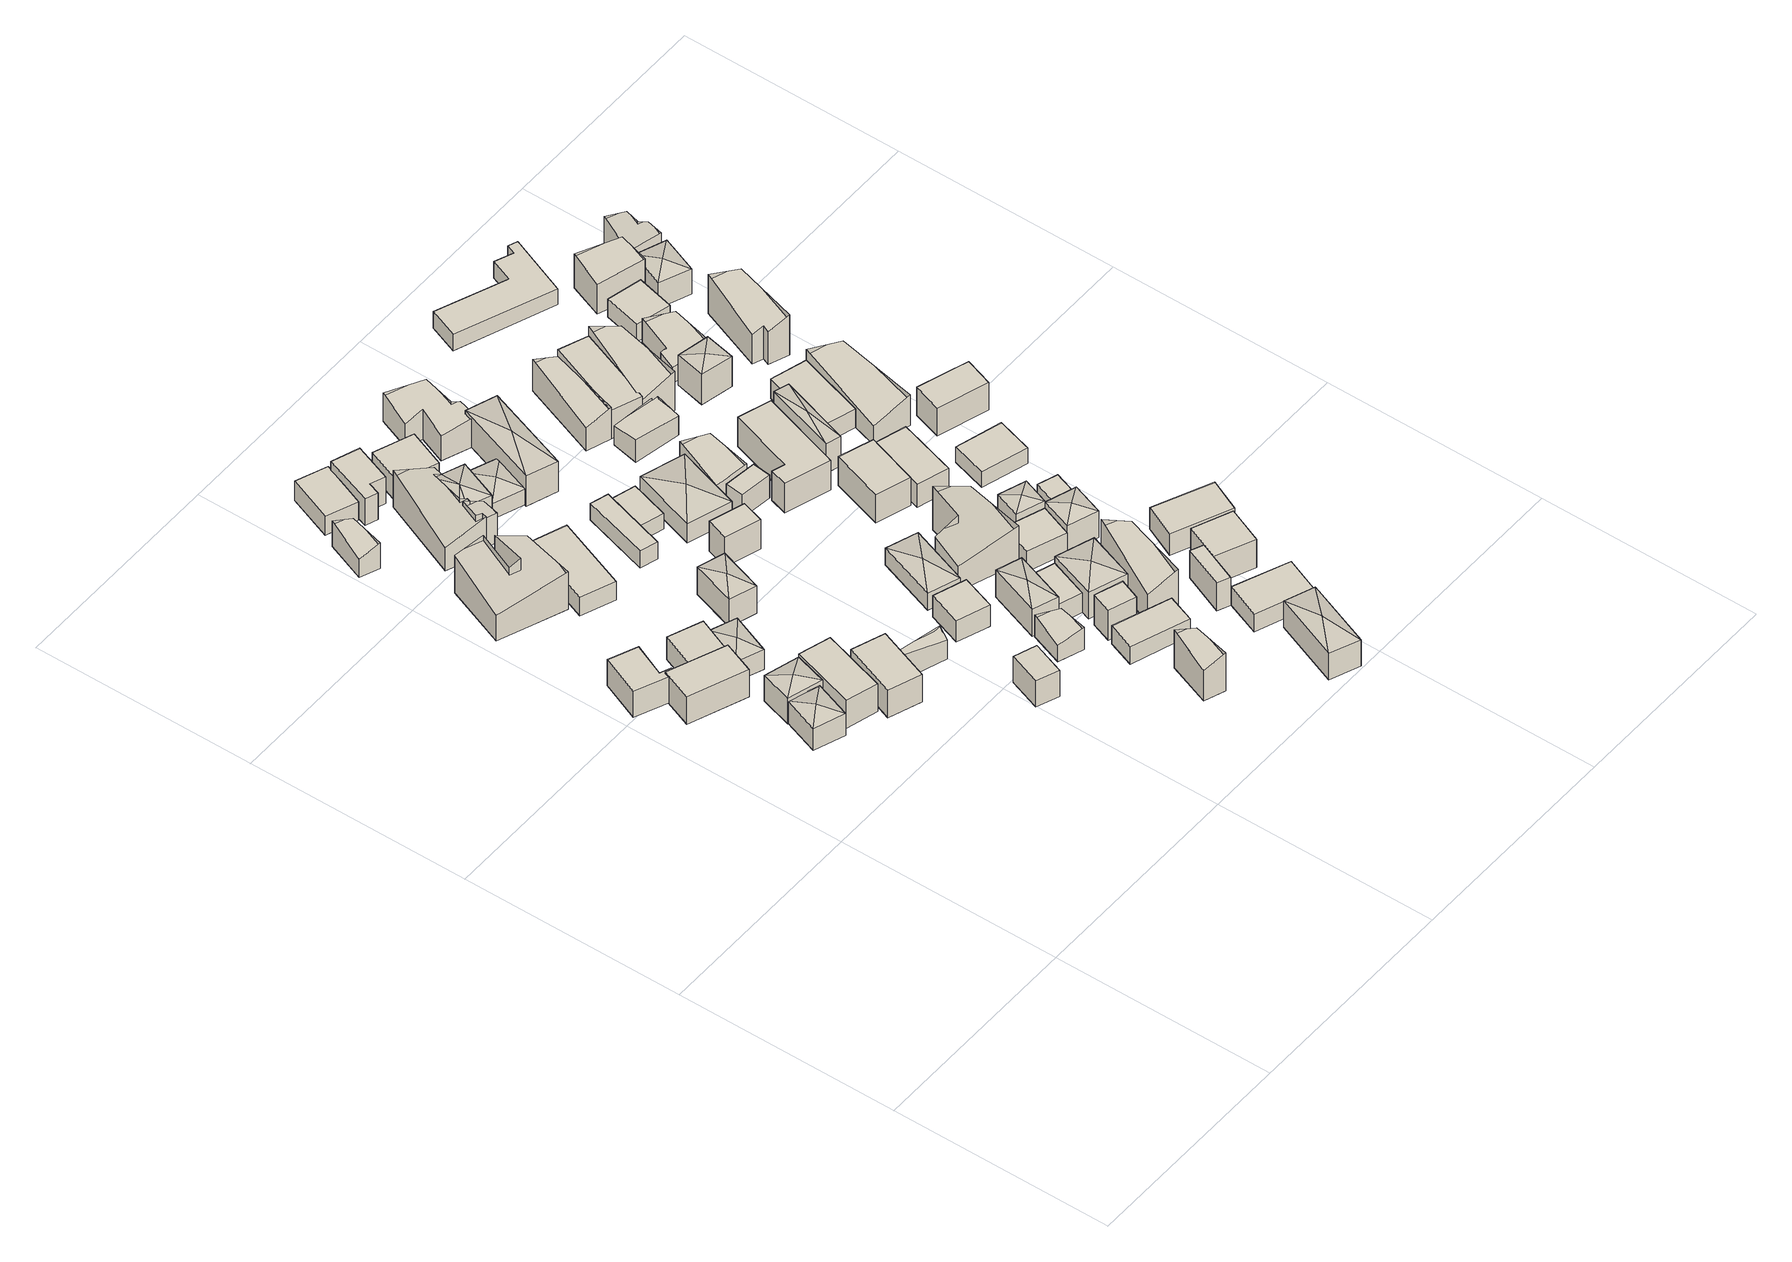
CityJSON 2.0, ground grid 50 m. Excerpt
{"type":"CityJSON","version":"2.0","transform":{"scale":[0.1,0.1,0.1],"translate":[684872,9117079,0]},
"CityObjects":{
"building1":{"type":"Building","attributes":{"Building Type":"Residential","Roof Shape":"flat","Roof Material":"Concrete Glazed Tile","Roof Material Code":"1","Roof Direction":"northwest","Building Height":6.88,"Roof Slope":6.2,"Footprint Area":69.35,"Solar PV Capacity Low":8.68,"Solar PV Capacity High":11.4,"Solar Annual Energy Low":12521,"Solar Annual Energy High":16501,"Suitable PV Area":51.84},"geometry":[{"type":"MultiSurface","lod":"2.2","boundaries":[[[0,1,2,3,4,5]],[[5,4,6,7]],[[4,3,8,6]],[[3,2,9,8]],[[2,1,10,9]],[[1,0,11,10]],[[0,5,7,11]],[[7,6,8,9,10,11]]]}]},
"building2":{"type":"Building","attributes":{"Building Type":"Residential","Roof Shape":"hip","Roof Material":"Concrete Glazed Tile","Roof Material Code":"1","Roof Direction":"northwest","Building Height":5.79,"Roof Slope":26.9,"Footprint Area":62.21,"Solar PV Capacity Low":7.79,"Solar PV Capacity High":10.23,"Solar Annual Energy Low":11231,"Solar Annual Energy High":14802,"Suitable PV Area":46.5},"geometry":[{"type":"MultiSurface","lod":"2.2","boundaries":[[[12,13,14,15]],[[15,14,16,17]],[[14,13,18,16]],[[13,12,19,18]],[[12,15,17,19]],[[17,16,20]],[[16,18,20]],[[18,19,20]],[[19,17,20]]]}]},
"building3":{"type":"Building","attributes":{"Building Type":"Residential","Roof Shape":"shed","Roof Material":"Concrete Glazed Tile","Roof Material Code":"1","Roof Direction":"northwest","Building Height":7.16,"Roof Slope":12,"Footprint Area":103.11,"Solar PV Capacity Low":12.91,"Solar PV Capacity High":16.96,"Solar Annual Energy Low":18616,"Solar Annual Energy High":24534,"Suitable PV Area":77.08},"geometry":[{"type":"MultiSurface","lod":"2.2","boundaries":[[[21,22,23,24]],[[24,23,25,26]],[[23,22,27,25]],[[22,21,28,27]],[[21,24,26,28]],[[26,25,27,28]]]}]},
"building4":{"type":"Building","attributes":{"Building Type":"Residential","Roof Shape":"hip","Roof Material":"Concrete Glazed Tile","Roof Material Code":"1","Roof Direction":"northwest","Building Height":6.84,"Roof Slope":27.3,"Footprint Area":60.29,"Solar PV Capacity Low":7.55,"Solar PV Capacity High":9.92,"Solar Annual Energy Low":10886,"Solar Annual Energy High":14346,"Suitable PV Area":45.07},"geometry":[{"type":"MultiSurface","lod":"2.2","boundaries":[[[29,30,31,32]],[[32,31,33,34]],[[31,30,35,33]],[[30,29,36,35]],[[29,32,34,36]],[[34,33,37]],[[33,35,37]],[[35,36,37]],[[36,34,37]]]}]},
"building5":{"type":"Building","attributes":{"Building Type":"Residential","Roof Shape":"shed","Roof Material":"Concrete Glazed Tile","Roof Material Code":"1","Roof Direction":"northwest","Building Height":5.7,"Roof Slope":13.5,"Footprint Area":70.37,"Solar PV Capacity Low":8.81,"Solar PV Capacity High":11.57,"Solar Annual Energy Low":12706,"Solar Annual Energy High":16745,"Suitable PV Area":52.61},"geometry":[{"type":"MultiSurface","lod":"2.2","boundaries":[[[38,39,24,40]],[[40,24,41,42]],[[24,39,43,41]],[[39,38,44,43]],[[38,40,42,44]],[[42,41,43,44]]]}]},
"building6":{"type":"Building","attributes":{"Building Type":"Residential","Roof Shape":"shed","Roof Material":"Concrete Glazed Tile","Roof Material Code":"1","Roof Direction":"northwest","Building Height":7.42,"Roof Slope":10.4,"Footprint Area":108.16,"Solar PV Capacity Low":13.54,"Solar PV Capacity High":17.79,"Solar Annual Energy Low":19527,"Solar Annual Energy High":25735,"Suitable PV Area":80.85},"geometry":[{"type":"MultiSurface","lod":"2.2","boundaries":[[[45,32,46,47]],[[47,46,48,49]],[[46,32,50,48]],[[32,45,51,50]],[[45,47,49,51]],[[49,48,50,51]]]}]},
"building7":{"type":"Building","attributes":{"Building Type":"Residential","Roof Shape":"gable","Roof Material":"Concrete Aluminum Tile","Roof Material Code":"2","Roof Direction":"northwest","Building Height":6.77,"Roof Slope":34,"Footprint Area":207.58,"Solar PV Capacity Low":25.99,"Solar PV Capacity High":34.14,"Solar Annual Energy Low":37477,"Solar Annual Energy High":49391,"Suitable PV Area":155.16},"geometry":[{"type":"MultiSurface","lod":"2.2","boundaries":[[[52,53,54,55,56,57,58,59]],[[59,58,60,61]],[[58,57,62,60]],[[57,56,63,62]],[[56,55,64,63]],[[55,54,65,64]],[[54,53,66,65]],[[53,52,67,66]],[[52,59,61,67]],[[61,60,62,63,64,65,66,67]]]}]},
"building8":{"type":"Building","attributes":{"Building Type":"Residential","Roof Shape":"hip","Roof Material":"Concrete Glazed Tile","Roof Material Code":"1","Roof Direction":"northwest","Building Height":5.15,"Roof Slope":22.6,"Footprint Area":59.59,"Solar PV Capacity Low":7.46,"Solar PV Capacity High":9.8,"Solar Annual Energy Low":10758,"Solar Annual Energy High":14178,"Suitable PV Area":44.54},"geometry":[{"type":"MultiSurface","lod":"2.2","boundaries":[[[68,69,70,71]],[[71,70,72,73]],[[70,69,74,72]],[[69,68,75,74]],[[68,71,73,75]],[[73,72,76]],[[72,74,76]],[[74,75,76]],[[75,73,76]]]}]},
"building9":{"type":"Building","attributes":{"Building Type":"Residential","Roof Shape":"gable","Roof Material":"Concrete Glazed Tile","Roof Material Code":"1","Roof Direction":"northwest","Building Height":4.88,"Roof Slope":32.1,"Footprint Area":45.05,"Solar PV Capacity Low":5.64,"Solar PV Capacity High":7.41,"Solar Annual Energy Low":8134,"Solar Annual Energy High":10719,"Suitable PV Area":33.68},"geometry":[{"type":"MultiSurface","lod":"2.2","boundaries":[[[77,78,79,80]],[[80,79,81,82]],[[79,78,83,81]],[[78,77,84,83]],[[77,80,82,84]],[[82,81,83,84]]]}]},
"building10":{"type":"Building","attributes":{"Building Type":"Residential","Roof Shape":"flat","Roof Material":"Clay Tile Shingle","Roof Material Code":"3","Roof Direction":"northwest","Building Height":7.17,"Roof Slope":9,"Footprint Area":98.55,"Solar PV Capacity Low":12.34,"Solar PV Capacity High":16.21,"Solar Annual Energy Low":17792,"Solar Annual Energy High":23448,"Suitable PV Area":73.66},"geometry":[{"type":"MultiSurface","lod":"2.2","boundaries":[[[85,86,87,88]],[[88,87,89,90]],[[87,86,91,89]],[[86,85,92,91]],[[85,88,90,92]],[[90,89,91,92]]]}]},
"building11":{"type":"Building","attributes":{"Building Type":"Residential","Roof Shape":"flat","Roof Material":"Clay Tile Shingle","Roof Material Code":"3","Roof Direction":"northwest","Building Height":4.9,"Roof Slope":13.6,"Footprint Area":138.16,"Solar PV Capacity Low":17.3,"Solar PV Capacity High":22.72,"Solar Annual Energy Low":24944,"Solar Annual Energy High":32874,"Suitable PV Area":103.28},"geometry":[{"type":"MultiSurface","lod":"2.2","boundaries":[[[93,94,95,96]],[[96,95,97,98]],[[95,94,99,97]],[[94,93,100,99]],[[93,96,98,100]],[[98,97,99,100]]]}]},
"building12":{"type":"Building","attributes":{"Building Type":"Residential","Roof Shape":"shed","Roof Material":"Concrete Glazed Tile","Roof Material Code":"1","Roof Direction":"northwest","Building Height":4.89,"Roof Slope":16.1,"Footprint Area":78.83,"Solar PV Capacity Low":9.87,"Solar PV Capacity High":12.96,"Solar Annual Energy Low":14233,"Solar Annual Energy High":18758,"Suitable PV Area":58.93},"geometry":[{"type":"MultiSurface","lod":"2.2","boundaries":[[[101,102,103,104]],[[104,103,105,106]],[[103,102,107,105]],[[102,101,108,107]],[[101,104,106,108]],[[106,105,107,108]]]}]},
"building13":{"type":"Building","attributes":{"Building Type":"Residential","Roof Shape":"gable","Roof Material":"Concrete Glazed Tile","Roof Material Code":"1","Roof Direction":"northwest","Building Height":5.11,"Roof Slope":31,"Footprint Area":25.38,"Solar PV Capacity Low":3.18,"Solar PV Capacity High":4.17,"Solar Annual Energy Low":4582,"Solar Annual Energy High":6039,"Suitable PV Area":18.97},"geometry":[{"type":"MultiSurface","lod":"2.2","boundaries":[[[109,110,111,112]],[[112,111,113,114]],[[111,110,115,113]],[[110,109,116,115]],[[109,112,114,116]],[[114,113,115,116]]]}]},
"building14":{"type":"Building","attributes":{"Building Type":"Residential","Roof Shape":"flat","Roof Material":"Concrete Glazed Tile","Roof Material Code":"1","Roof Direction":"northwest","Building Height":6.92,"Roof Slope":7.8,"Footprint Area":41.23,"Solar PV Capacity Low":5.16,"Solar PV Capacity High":6.78,"Solar Annual Energy Low":7443,"Solar Annual Energy High":9810,"Suitable PV Area":30.82},"geometry":[{"type":"MultiSurface","lod":"2.2","boundaries":[[[117,118,119,120]],[[120,119,121,122]],[[119,118,123,121]],[[118,117,124,123]],[[117,120,122,124]],[[122,121,123,124]]]}]},
"building15":{"type":"Building","attributes":{"Building Type":"Residential","Roof Shape":"gable","Roof Material":"Asbestos Sheet","Roof Material Code":"4","Roof Direction":"northwest","Building Height":6.02,"Roof Slope":29.3,"Footprint Area":145.24,"Solar PV Capacity Low":18.19,"Solar PV Capacity High":23.89,"Solar Annual Energy Low":26223,"Solar Annual Energy High":34559,"Suitable PV Area":108.57},"geometry":[{"type":"MultiSurface","lod":"2.2","boundaries":[[[125,126,127,128,129,130,131,132,133,134,135,136]],[[136,135,137,138]],[[135,134,139,137]],[[134,133,140,139]],[[133,132,141,140]],[[132,131,142,141]],[[131,130,143,142]],[[130,129,144,143]],[[129,128,145,144]],[[128,127,146,145]],[[127,126,147,146]],[[126,125,148,147]],[[125,136,138,148]],[[138,137,139,140,141,142,143,144,145,146,147,148]]]}]},
"building16":{"type":"Building","attributes":{"Building Type":"Residential","Roof Shape":"gable","Roof Material":"Concrete Glazed Tile","Roof Material Code":"1","Roof Direction":"northwest","Building Height":6.86,"Roof Slope":34.9,"Footprint Area":22.13,"Solar PV Capacity Low":2.77,"Solar PV Capacity High":3.64,"Solar Annual Energy Low":3996,"Solar Annual Energy High":5266,"Suitable PV Area":16.54},"geometry":[{"type":"MultiSurface","lod":"2.2","boundaries":[[[128,127,126,125,149,150]],[[150,149,151,152]],[[149,125,153,151]],[[125,126,154,153]],[[126,127,155,154]],[[127,128,156,155]],[[128,150,152,156]],[[152,151,153,154,155,156]]]}]},
"building17":{"type":"Building","attributes":{"Building Type":"Residential","Roof Shape":"hip","Roof Material":"Concrete Glazed Tile","Roof Material Code":"1","Roof Direction":"northwest","Building Height":7.25,"Roof Slope":26.4,"Footprint Area":64.17,"Solar PV Capacity Low":8.03,"Solar PV Capacity High":10.55,"Solar Annual Energy Low":11585,"Solar Annual Energy High":15268,"Suitable PV Area":47.96},"geometry":[{"type":"MultiSurface","lod":"2.2","boundaries":[[[157,158,159,160]],[[160,159,161,162]],[[159,158,163,161]],[[158,157,164,163]],[[157,160,162,164]],[[162,161,165]],[[161,163,165]],[[163,164,165]],[[164,162,165]]]}]},
"building18":{"type":"Building","attributes":{"Building Type":"Residential","Roof Shape":"shed","Roof Material":"Concrete Glazed Tile","Roof Material Code":"1","Roof Direction":"northwest","Building Height":7.06,"Roof Slope":19.7,"Footprint Area":63.31,"Solar PV Capacity Low":7.93,"Solar PV Capacity High":10.41,"Solar Annual Energy Low":11429,"Solar Annual Energy High":15063,"Suitable PV Area":47.32},"geometry":[{"type":"MultiSurface","lod":"2.2","boundaries":[[[166,167,168,169,170,171]],[[171,170,172,173]],[[170,169,174,172]],[[169,168,175,174]],[[168,167,176,175]],[[167,166,177,176]],[[166,171,173,177]],[[173,172,174,175,176,177]]]}]},
"building19":{"type":"Building","attributes":{"Building Type":"Residential","Roof Shape":"hip","Roof Material":"Concrete Glazed Tile","Roof Material Code":"1","Roof Direction":"northwest","Building Height":6.39,"Roof Slope":27.1,"Footprint Area":67.57,"Solar PV Capacity Low":8.46,"Solar PV Capacity High":11.11,"Solar Annual Energy Low":12199,"Solar Annual Energy High":16077,"Suitable PV Area":50.51},"geometry":[{"type":"MultiSurface","lod":"2.2","boundaries":[[[132,131,130,129,178,179]],[[179,178,180,181]],[[178,129,182,180]],[[129,130,183,182]],[[130,131,184,183]],[[131,132,185,184]],[[132,179,181,185]],[[181,180,186]],[[180,182,186]],[[182,183,186]],[[183,184,186]],[[184,185,186]],[[185,181,186]]]}]},
"building20":{"type":"Building","attributes":{"Building Type":"Residential","Roof Shape":"flat","Roof Material":"Concrete Glazed Tile","Roof Material Code":"1","Roof Direction":"northwest","Building Height":4.45,"Roof Slope":7.8,"Footprint Area":64.46,"Solar PV Capacity Low":8.07,"Solar PV Capacity High":10.6,"Solar Annual Energy Low":11638,"Solar Annual Energy High":15337,"Suitable PV Area":48.18},"geometry":[{"type":"MultiSurface","lod":"2.2","boundaries":[[[187,188,189,190]],[[190,189,191,192]],[[189,188,193,191]],[[188,187,194,193]],[[187,190,192,194]],[[192,191,193,194]]]}]},
"building21":{"type":"Building","attributes":{"Building Type":"Residential","Roof Shape":"shed","Roof Material":"Concrete Glazed Tile","Roof Material Code":"1","Roof Direction":"northwest","Building Height":5.66,"Roof Slope":19.5,"Footprint Area":79.7,"Solar PV Capacity Low":9.98,"Solar PV Capacity High":13.11,"Solar Annual Energy Low":14389,"Solar Annual Energy High":18963,"Suitable PV Area":59.57},"geometry":[{"type":"MultiSurface","lod":"2.2","boundaries":[[[195,196,197,198]],[[198,197,199,200]],[[197,196,201,199]],[[196,195,202,201]],[[195,198,200,202]],[[200,199,201,202]]]}]},
"building22":{"type":"Building","attributes":{"Building Type":"Residential","Roof Shape":"flat","Roof Material":"Concrete Glazed Tile","Roof Material Code":"1","Roof Direction":"northwest","Building Height":5.69,"Roof Slope":10.4,"Footprint Area":60.18,"Solar PV Capacity Low":7.53,"Solar PV Capacity High":9.9,"Solar Annual Energy Low":10864,"Solar Annual Energy High":14318,"Suitable PV Area":44.98},"geometry":[{"type":"MultiSurface","lod":"2.2","boundaries":[[[203,204,205,206]],[[206,205,207,208]],[[205,204,209,207]],[[204,203,210,209]],[[203,206,208,210]],[[208,207,209,210]]]}]},
"building23":{"type":"Building","attributes":{"Building Type":"Residential","Roof Shape":"hip","Roof Material":"Concrete Glazed Tile","Roof Material Code":"1","Roof Direction":"northwest","Building Height":4.15,"Roof Slope":22.3,"Footprint Area":74.01,"Solar PV Capacity Low":9.27,"Solar PV Capacity High":12.17,"Solar Annual Energy Low":13361,"Solar Annual Energy High":17609,"Suitable PV Area":55.32},"geometry":[{"type":"MultiSurface","lod":"2.2","boundaries":[[[179,178,211,212]],[[212,211,213,214]],[[211,178,215,213]],[[178,179,216,215]],[[179,212,214,216]],[[214,213,217]],[[213,215,217]],[[215,216,217]],[[216,214,217]]]}]},
"building24":{"type":"Building","attributes":{"Building Type":"Residential","Roof Shape":"gable","Roof Material":"Concrete Glazed Tile","Roof Material Code":"1","Roof Direction":"northwest","Building Height":4.31,"Roof Slope":32.5,"Footprint Area":44.9,"Solar PV Capacity Low":5.62,"Solar PV Capacity High":7.38,"Solar Annual Energy Low":8106,"Solar Annual Energy High":10683,"Suitable PV Area":33.56},"geometry":[{"type":"MultiSurface","lod":"2.2","boundaries":[[[218,219,220,221]],[[221,220,222,223]],[[220,219,224,222]],[[219,218,225,224]],[[218,221,223,225]],[[223,222,224,225]]]}]},
"building25":{"type":"Building","attributes":{"Building Type":"Residential","Roof Shape":"gable","Roof Material":"Concrete Aluminum Tile","Roof Material Code":"2","Roof Direction":"northwest","Building Height":7.88,"Roof Slope":34.6,"Footprint Area":50.18,"Solar PV Capacity Low":6.28,"Solar PV Capacity High":8.25,"Solar Annual Energy Low":9059,"Solar Annual Energy High":11939,"Suitable PV Area":37.51},"geometry":[{"type":"MultiSurface","lod":"2.2","boundaries":[[[226,227,228,229]],[[229,228,230,231]],[[228,227,232,230]],[[227,226,233,232]],[[226,229,231,233]],[[231,230,232,233]]]}]},
"building26":{"type":"Building","attributes":{"Building Type":"Residential","Roof Shape":"shed","Roof Material":"Concrete Glazed Tile","Roof Material Code":"1","Roof Direction":"northwest","Building Height":7.79,"Roof Slope":14.7,"Footprint Area":41.45,"Solar PV Capacity Low":5.19,"Solar PV Capacity High":6.82,"Solar Annual Energy Low":7484,"Solar Annual Energy High":9863,"Suitable PV Area":30.99},"geometry":[{"type":"MultiSurface","lod":"2.2","boundaries":[[[234,235,236,237]],[[237,236,238,239]],[[236,235,240,238]],[[235,234,241,240]],[[234,237,239,241]],[[239,238,240,241]]]}]},
"building27":{"type":"Building","attributes":{"Building Type":"Residential","Roof Shape":"shed","Roof Material":"Concrete Glazed Tile","Roof Material Code":"1","Roof Direction":"northwest","Building Height":4.13,"Roof Slope":16.8,"Footprint Area":53.65,"Solar PV Capacity Low":6.72,"Solar PV Capacity High":8.82,"Solar Annual Energy Low":9686,"Solar Annual Energy High":12765,"Suitable PV Area":40.1},"geometry":[{"type":"MultiSurface","lod":"2.2","boundaries":[[[242,243,244,245]],[[245,244,246,247]],[[244,243,248,246]],[[243,242,249,248]],[[242,245,247,249]],[[247,246,248,249]]]}]},
"building28":{"type":"Building","attributes":{"Building Type":"Residential","Roof Shape":"hip","Roof Material":"Concrete Glazed Tile","Roof Material Code":"1","Roof Direction":"northwest","Building Height":7.08,"Roof Slope":27.8,"Footprint Area":72.85,"Solar PV Capacity Low":9.12,"Solar PV Capacity High":11.98,"Solar Annual Energy Low":13152,"Solar Annual Energy High":17333,"Suitable PV Area":54.45},"geometry":[{"type":"MultiSurface","lod":"2.2","boundaries":[[[250,251,252,253]],[[253,252,254,255]],[[252,251,256,254]],[[251,250,257,256]],[[250,253,255,257]],[[255,254,258]],[[254,256,258]],[[256,257,258]],[[257,255,258]]]}]},
"building29":{"type":"Building","attributes":{"Building Type":"Residential","Roof Shape":"hip","Roof Material":"Clay Tile Shingle","Roof Material Code":"3","Roof Direction":"northwest","Building Height":4.49,"Roof Slope":29.4,"Footprint Area":104.59,"Solar PV Capacity Low":13.1,"Solar PV Capacity High":17.2,"Solar Annual Energy Low":18883,"Solar Annual Energy High":24886,"Suitable PV Area":78.18},"geometry":[{"type":"MultiSurface","lod":"2.2","boundaries":[[[259,260,261,262]],[[262,261,263,264]],[[261,260,265,263]],[[260,259,266,265]],[[259,262,264,266]],[[264,263,267]],[[263,265,267]],[[265,266,267]],[[266,264,267]]]}]},
"building30":{"type":"Building","attributes":{"Building Type":"Residential","Roof Shape":"shed","Roof Material":"Concrete Aluminum Tile","Roof Material Code":"2","Roof Direction":"northwest","Building Height":4.46,"Roof Slope":17.4,"Footprint Area":85.46,"Solar PV Capacity Low":10.7,"Solar PV Capacity High":14.05,"Solar Annual Energy Low":15429,"Solar Annual Energy High":20334,"Suitable PV Area":63.88},"geometry":[{"type":"MultiSurface","lod":"2.2","boundaries":[[[268,269,270,271]],[[271,270,272,273]],[[270,269,274,272]],[[269,268,275,274]],[[268,271,273,275]],[[273,272,274,275]]]}]},
"building31":{"type":"Building","attributes":{"Building Type":"Residential","Roof Shape":"hip","Roof Material":"Concrete Glazed Tile","Roof Material Code":"1","Roof Direction":"northwest","Building Height":7.96,"Roof Slope":29.1,"Footprint Area":146.2,"Solar PV Capacity Low":18.3,"Solar PV Capacity High":24.04,"Solar Annual Energy Low":26395,"Solar Annual Energy High":34786,"Suitable PV Area":109.28},"geometry":[{"type":"MultiSurface","lod":"2.2","boundaries":[[[276,277,278,279]],[[279,278,280,281]],[[278,277,282,280]],[[277,276,283,282]],[[276,279,281,283]],[[281,280,284]],[[280,282,284]],[[282,283,284]],[[283,281,284]]]}]},
"building32":{"type":"Building","attributes":{"Building Type":"Residential","Roof Shape":"shed","Roof Material":"Concrete Glazed Tile","Roof Material Code":"1","Roof Direction":"northwest","Building Height":7.91,"Roof Slope":18.7,"Footprint Area":29.94,"Solar PV Capacity Low":3.75,"Solar PV Capacity High":4.92,"Solar Annual Energy Low":5406,"Solar Annual Energy High":7124,"Suitable PV Area":22.38},"geometry":[{"type":"MultiSurface","lod":"2.2","boundaries":[[[285,286,287,288]],[[288,287,289,290]],[[287,286,291,289]],[[286,285,292,291]],[[285,288,290,292]],[[290,289,291,292]]]}]},
"building33":{"type":"Building","attributes":{"Building Type":"Residential","Roof Shape":"hip","Roof Material":"Clay Tile Shingle","Roof Material Code":"3","Roof Direction":"northwest","Building Height":5.08,"Roof Slope":26.2,"Footprint Area":154.69,"Solar PV Capacity Low":19.37,"Solar PV Capacity High":25.44,"Solar Annual Energy Low":27928,"Solar Annual Energy High":36807,"Suitable PV Area":115.63},"geometry":[{"type":"MultiSurface","lod":"2.2","boundaries":[[[293,294,295,296]],[[296,295,297,298]],[[295,294,299,297]],[[294,293,300,299]],[[293,296,298,300]],[[298,297,301]],[[297,299,301]],[[299,300,301]],[[300,298,301]]]}]},
"building34":{"type":"Building","attributes":{"Building Type":"Residential","Roof Shape":"shed","Roof Material":"Concrete Aluminum Tile","Roof Material Code":"2","Roof Direction":"northwest","Building Height":5.15,"Roof Slope":13.2,"Footprint Area":48.23,"Solar PV Capacity Low":6.04,"Solar PV Capacity High":7.93,"Solar Annual Energy Low":8708,"Solar Annual Energy High":11476,"Suitable PV Area":36.05},"geometry":[{"type":"MultiSurface","lod":"2.2","boundaries":[[[302,252,303,304]],[[304,303,305,306]],[[303,252,307,305]],[[252,302,308,307]],[[302,304,306,308]],[[306,305,307,308]]]}]},
"building35":{"type":"Building","attributes":{"Building Type":"Residential","Roof Shape":"gable","Roof Material":"Concrete Glazed Tile","Roof Material Code":"1","Roof Direction":"northwest","Building Height":6.01,"Roof Slope":30.9,"Footprint Area":123.34,"Solar PV Capacity Low":15.44,"Solar PV Capacity High":20.28,"Solar Annual Energy Low":22268,"Solar Annual Energy High":29348,"Suitable PV Area":92.2},"geometry":[{"type":"MultiSurface","lod":"2.2","boundaries":[[[309,310,311,312,313,314,315,316]],[[316,315,317,318]],[[315,314,319,317]],[[314,313,320,319]],[[313,312,321,320]],[[312,311,322,321]],[[311,310,323,322]],[[310,309,324,323]],[[309,316,318,324]],[[318,317,319,320,321,322,323,324]]]}]},
"building36":{"type":"Building","attributes":{"Building Type":"Residential","Roof Shape":"flat","Roof Material":"Concrete Glazed Tile","Roof Material Code":"1","Roof Direction":"northwest","Building Height":6.07,"Roof Slope":10.1,"Footprint Area":29.64,"Solar PV Capacity Low":3.71,"Solar PV Capacity High":4.87,"Solar Annual Energy Low":5351,"Solar Annual Energy High":7052,"Suitable PV Area":22.15},"geometry":[{"type":"MultiSurface","lod":"2.2","boundaries":[[[325,326,327,328]],[[328,327,329,330]],[[327,326,331,329]],[[326,325,332,331]],[[325,328,330,332]],[[330,329,331,332]]]}]},
"building37":{"type":"Building","attributes":{"Building Type":"Residential","Roof Shape":"hip","Roof Material":"Concrete Aluminum Tile","Roof Material Code":"2","Roof Direction":"northwest","Building Height":7.13,"Roof Slope":24.3,"Footprint Area":99.51,"Solar PV Capacity Low":12.46,"Solar PV Capacity High":16.36,"Solar Annual Energy Low":17965,"Solar Annual Energy High":23677,"Suitable PV Area":74.38},"geometry":[{"type":"MultiSurface","lod":"2.2","boundaries":[[[304,333,334,335]],[[335,334,336,337]],[[334,333,338,336]],[[333,304,339,338]],[[304,335,337,339]],[[337,336,340]],[[336,338,340]],[[338,339,340]],[[339,337,340]]]}]},
"building38":{"type":"Building","attributes":{"Building Type":"Residential","Roof Shape":"gable","Roof Material":"Clay Tile Shingle","Roof Material Code":"3","Roof Direction":"northwest","Building Height":6.71,"Roof Slope":33.5,"Footprint Area":173.98,"Solar PV Capacity Low":21.78,"Solar PV Capacity High":28.61,"Solar Annual Energy Low":31411,"Solar Annual Energy High":41397,"Suitable PV Area":130.05},"geometry":[{"type":"MultiSurface","lod":"2.2","boundaries":[[[341,342,343,344,345,346]],[[346,345,347,348]],[[345,344,349,347]],[[344,343,350,349]],[[343,342,351,350]],[[342,341,352,351]],[[341,346,348,352]],[[348,347,349,350,351,352]]]}]},
"building39":{"type":"Building","attributes":{"Building Type":"Residential","Roof Shape":"hip","Roof Material":"Concrete Glazed Tile","Roof Material Code":"1","Roof Direction":"northwest","Building Height":6.98,"Roof Slope":25.1,"Footprint Area":111.32,"Solar PV Capacity Low":13.94,"Solar PV Capacity High":18.31,"Solar Annual Energy Low":20099,"Solar Annual Energy High":26489,"Suitable PV Area":83.21},"geometry":[{"type":"MultiSurface","lod":"2.2","boundaries":[[[353,354,355,356]],[[356,355,357,358]],[[355,354,359,357]],[[354,353,360,359]],[[353,356,358,360]],[[358,357,361]],[[357,359,361]],[[359,360,361]],[[360,358,361]]]}]},
"building40":{"type":"Building","attributes":{"Building Type":"Residential","Roof Shape":"gable","Roof Material":"Concrete Aluminum Tile","Roof Material Code":"2","Roof Direction":"northwest","Building Height":5.21,"Roof Slope":29,"Footprint Area":80.24,"Solar PV Capacity Low":10.05,"Solar PV Capacity High":13.2,"Solar Annual Energy Low":14487,"Solar Annual Energy High":19093,"Suitable PV Area":59.98},"geometry":[{"type":"MultiSurface","lod":"2.2","boundaries":[[[362,363,364,365]],[[365,364,366,367]],[[364,363,368,366]],[[363,362,369,368]],[[362,365,367,369]],[[367,366,368,369]]]}]},
"building41":{"type":"Building","attributes":{"Building Type":"Residential","Roof Shape":"gable","Roof Material":"Concrete Aluminum Tile","Roof Material Code":"2","Roof Direction":"northwest","Building Height":7.9,"Roof Slope":34.5,"Footprint Area":116.85,"Solar PV Capacity Low":14.63,"Solar PV Capacity High":19.22,"Solar Annual Energy Low":21096,"Solar Annual Energy High":27802,"Suitable PV Area":87.34},"geometry":[{"type":"MultiSurface","lod":"2.2","boundaries":[[[370,371,372,373]],[[373,372,374,375]],[[372,371,376,374]],[[371,370,377,376]],[[370,373,375,377]],[[375,374,376,377]]]}]},
"building42":{"type":"Building","attributes":{"Building Type":"Residential","Roof Shape":"shed","Roof Material":"Concrete Glazed Tile","Roof Material Code":"1","Roof Direction":"northwest","Building Height":5.34,"Roof Slope":15.5,"Footprint Area":68.82,"Solar PV Capacity Low":8.62,"Solar PV Capacity High":11.32,"Solar Annual Energy Low":12425,"Solar Annual Energy High":16376,"Suitable PV Area":51.44},"geometry":[{"type":"MultiSurface","lod":"2.2","boundaries":[[[378,379,380,381]],[[381,380,382,383]],[[380,379,384,382]],[[379,378,385,384]],[[378,381,383,385]],[[383,382,384,385]]]}]},
"building43":{"type":"Building","attributes":{"Building Type":"Residential","Roof Shape":"flat","Roof Material":"Concrete Glazed Tile","Roof Material Code":"1","Roof Direction":"northwest","Building Height":7.41,"Roof Slope":14.4,"Footprint Area":29.18,"Solar PV Capacity Low":3.65,"Solar PV Capacity High":4.8,"Solar Annual Energy Low":5268,"Solar Annual Energy High":6943,"Suitable PV Area":21.81},"geometry":[{"type":"MultiSurface","lod":"2.2","boundaries":[[[386,387,388,389]],[[389,388,390,391]],[[388,387,392,390]],[[387,386,393,392]],[[386,389,391,393]],[[391,390,392,393]]]}]},
"building44":{"type":"Building","attributes":{"Building Type":"Residential","Roof Shape":"gable","Roof Material":"Concrete Aluminum Tile","Roof Material Code":"2","Roof Direction":"northwest","Building Height":5.03,"Roof Slope":28.6,"Footprint Area":64.84,"Solar PV Capacity Low":8.12,"Solar PV Capacity High":10.66,"Solar Annual Energy Low":11707,"Solar Annual Energy High":15429,"Suitable PV Area":48.47},"geometry":[{"type":"MultiSurface","lod":"2.2","boundaries":[[[394,395,396,397]],[[397,396,398,399]],[[396,395,400,398]],[[395,394,401,400]],[[394,397,399,401]],[[399,398,400,401]]]}]},
"building45":{"type":"Building","attributes":{"Building Type":"Residential","Roof Shape":"shed","Roof Material":"Concrete Glazed Tile","Roof Material Code":"1","Roof Direction":"northwest","Building Height":4.59,"Roof Slope":17.7,"Footprint Area":104.87,"Solar PV Capacity Low":13.13,"Solar PV Capacity High":17.25,"Solar Annual Energy Low":18934,"Solar Annual Energy High":24954,"Suitable PV Area":78.39},"geometry":[{"type":"MultiSurface","lod":"2.2","boundaries":[[[402,403,404,405]],[[405,404,406,407]],[[404,403,408,406]],[[403,402,409,408]],[[402,405,407,409]],[[407,406,408,409]]]}]},
"building46":{"type":"Building","attributes":{"Building Type":"Residential","Roof Shape":"flat","Roof Material":"Clay Tile Shingle","Roof Material Code":"3","Roof Direction":"northwest","Building Height":7.83,"Roof Slope":12.8,"Footprint Area":157.58,"Solar PV Capacity Low":19.73,"Solar PV Capacity High":25.91,"Solar Annual Energy Low":28449,"Solar Annual Energy High":37494,"Suitable PV Area":117.79},"geometry":[{"type":"MultiSurface","lod":"2.2","boundaries":[[[410,411,412,413,414,415]],[[415,414,416,417]],[[414,413,418,416]],[[413,412,419,418]],[[412,411,420,419]],[[411,410,421,420]],[[410,415,417,421]],[[417,416,418,419,420,421]]]}]},
"building47":{"type":"Building","attributes":{"Building Type":"Residential","Roof Shape":"shed","Roof Material":"Clay Tile Shingle","Roof Material Code":"3","Roof Direction":"northwest","Building Height":7.41,"Roof Slope":12.7,"Footprint Area":94.94,"Solar PV Capacity Low":11.89,"Solar PV Capacity High":15.61,"Solar Annual Energy Low":17142,"Solar Annual Energy High":22591,"Suitable PV Area":70.97},"geometry":[{"type":"MultiSurface","lod":"2.2","boundaries":[[[422,423,424,425]],[[425,424,426,427]],[[424,423,428,426]],[[423,422,429,428]],[[422,425,427,429]],[[427,426,428,429]]]}]},
"building48":{"type":"Building","attributes":{"Building Type":"Residential","Roof Shape":"gable","Roof Material":"Concrete Aluminum Tile","Roof Material Code":"2","Roof Direction":"northwest","Building Height":6.11,"Roof Slope":26.1,"Footprint Area":103.48,"Solar PV Capacity Low":12.96,"Solar PV Capacity High":17.02,"Solar Annual Energy Low":18683,"Solar Annual Energy High":24622,"Suitable PV Area":77.35},"geometry":[{"type":"MultiSurface","lod":"2.2","boundaries":[[[430,431,432,433]],[[433,432,434,435]],[[432,431,436,434]],[[431,430,437,436]],[[430,433,435,437]],[[435,434,436,437]]]}]},
"building49":{"type":"Building","attributes":{"Building Type":"Residential","Roof Shape":"hip","Roof Material":"Concrete Glazed Tile","Roof Material Code":"1","Roof Direction":"northwest","Building Height":7.38,"Roof Slope":21.5,"Footprint Area":39.9,"Solar PV Capacity Low":5,"Solar PV Capacity High":6.56,"Solar Annual Energy Low":7204,"Solar Annual Energy High":9494,"Suitable PV Area":29.83},"geometry":[{"type":"MultiSurface","lod":"2.2","boundaries":[[[438,439,381,440]],[[440,381,441,442]],[[381,439,443,441]],[[439,438,444,443]],[[438,440,442,444]],[[442,441,445]],[[441,443,445]],[[443,444,445]],[[444,442,445]]]}]},
"building50":{"type":"Building","attributes":{"Building Type":"Residential","Roof Shape":"hip","Roof Material":"Concrete Glazed Tile","Roof Material Code":"1","Roof Direction":"northwest","Building Height":7.11,"Roof Slope":25.2,"Footprint Area":53.05,"Solar PV Capacity Low":6.64,"Solar PV Capacity High":8.72,"Solar Annual Energy Low":9578,"Solar Annual Energy High":12623,"Suitable PV Area":39.66},"geometry":[{"type":"MultiSurface","lod":"2.2","boundaries":[[[381,380,446,447]],[[447,446,448,449]],[[446,380,450,448]],[[380,381,451,450]],[[381,447,449,451]],[[449,448,452]],[[448,450,452]],[[450,451,452]],[[451,449,452]]]}]},
"building51":{"type":"Building","attributes":{"Building Type":"Residential","Roof Shape":"shed","Roof Material":"Concrete Glazed Tile","Roof Material Code":"1","Roof Direction":"northwest","Building Height":7.58,"Roof Slope":12.9,"Footprint Area":126.73,"Solar PV Capacity Low":15.87,"Solar PV Capacity High":20.84,"Solar Annual Energy Low":22880,"Solar Annual Energy High":30153,"Suitable PV Area":94.73},"geometry":[{"type":"MultiSurface","lod":"2.2","boundaries":[[[453,430,433,454]],[[454,433,455,456]],[[433,430,457,455]],[[430,453,458,457]],[[453,454,456,458]],[[456,455,457,458]]]}]},
"building52":{"type":"Building","attributes":{"Building Type":"Residential","Roof Shape":"flat","Roof Material":"Concrete Glazed Tile","Roof Material Code":"1","Roof Direction":"northwest","Building Height":7.52,"Roof Slope":14.5,"Footprint Area":77.98,"Solar PV Capacity Low":9.76,"Solar PV Capacity High":12.82,"Solar Annual Energy Low":14078,"Solar Annual Energy High":18554,"Suitable PV Area":58.29},"geometry":[{"type":"MultiSurface","lod":"2.2","boundaries":[[[459,460,461,462]],[[462,461,463,464]],[[461,460,465,463]],[[460,459,466,465]],[[459,462,464,466]],[[464,463,465,466]]]}]},
"building53":{"type":"Building","attributes":{"Building Type":"Residential","Roof Shape":"shed","Roof Material":"Concrete Glazed Tile","Roof Material Code":"1","Roof Direction":"northwest","Building Height":6.02,"Roof Slope":12.2,"Footprint Area":97.39,"Solar PV Capacity Low":12.19,"Solar PV Capacity High":16.02,"Solar Annual Energy Low":17582,"Solar Annual Energy High":23172,"Suitable PV Area":72.8},"geometry":[{"type":"MultiSurface","lod":"2.2","boundaries":[[[467,468,469,470]],[[470,469,471,472]],[[469,468,473,471]],[[468,467,474,473]],[[467,470,472,474]],[[472,471,473,474]]]}]},
"building54":{"type":"Building","attributes":{"Building Type":"Residential","Roof Shape":"hip","Roof Material":"Concrete Glazed Tile","Roof Material Code":"1","Roof Direction":"northwest","Building Height":7.8,"Roof Slope":22.7,"Footprint Area":55.38,"Solar PV Capacity Low":6.93,"Solar PV Capacity High":9.11,"Solar Annual Energy Low":9999,"Solar Annual Energy High":13178,"Suitable PV Area":41.4},"geometry":[{"type":"MultiSurface","lod":"2.2","boundaries":[[[475,476,477,478]],[[478,477,479,480]],[[477,476,481,479]],[[476,475,482,481]],[[475,478,480,482]],[[480,479,483]],[[479,481,483]],[[481,482,483]],[[482,480,483]]]}]},
"building55":{"type":"Building","attributes":{"Building Type":"Residential","Roof Shape":"flat","Roof Material":"Concrete Glazed Tile","Roof Material Code":"1","Roof Direction":"northwest","Building Height":5.06,"Roof Slope":10.7,"Footprint Area":28.76,"Solar PV Capacity Low":3.6,"Solar PV Capacity High":4.73,"Solar Annual Energy Low":5193,"Solar Annual Energy High":6843,"Suitable PV Area":21.5},"geometry":[{"type":"MultiSurface","lod":"2.2","boundaries":[[[484,485,486,447]],[[447,486,487,488]],[[486,485,489,487]],[[485,484,490,489]],[[484,447,488,490]],[[488,487,489,490]]]}]},
"building56":{"type":"Building","attributes":{"Building Type":"Residential","Roof Shape":"gable","Roof Material":"Concrete Aluminum Tile","Roof Material Code":"2","Roof Direction":"northwest","Building Height":6.54,"Roof Slope":33.1,"Footprint Area":133.4,"Solar PV Capacity Low":16.7,"Solar PV Capacity High":21.94,"Solar Annual Energy Low":24085,"Solar Annual Energy High":31742,"Suitable PV Area":99.72},"geometry":[{"type":"MultiSurface","lod":"2.2","boundaries":[[[453,454,491,492]],[[492,491,493,494]],[[491,454,495,493]],[[454,453,496,495]],[[453,492,494,496]],[[494,493,495,496]]]}]},
"building57":{"type":"Building","attributes":{"Building Type":"Residential","Roof Shape":"flat","Roof Material":"Concrete Glazed Tile","Roof Material Code":"1","Roof Direction":"northwest","Building Height":5.71,"Roof Slope":7.5,"Footprint Area":106.9,"Solar PV Capacity Low":13.39,"Solar PV Capacity High":17.58,"Solar Annual Energy Low":19301,"Solar Annual Energy High":25437,"Suitable PV Area":79.91},"geometry":[{"type":"MultiSurface","lod":"2.2","boundaries":[[[497,498,499,500]],[[500,499,501,502]],[[499,498,503,501]],[[498,497,504,503]],[[497,500,502,504]],[[502,501,503,504]]]}]},
"building58":{"type":"Building","attributes":{"Building Type":"Residential","Roof Shape":"flat","Roof Material":"Concrete Glazed Tile","Roof Material Code":"1","Roof Direction":"northwest","Building Height":4.07,"Roof Slope":9,"Footprint Area":87.86,"Solar PV Capacity Low":11,"Solar PV Capacity High":14.45,"Solar Annual Energy Low":15863,"Solar Annual Energy High":20906,"Suitable PV Area":65.68},"geometry":[{"type":"MultiSurface","lod":"2.2","boundaries":[[[505,506,507,508]],[[508,507,509,510]],[[507,506,511,509]],[[506,505,512,511]],[[505,508,510,512]],[[510,509,511,512]]]}]},
"building59":{"type":"Building","attributes":{"Building Type":"Residential","Roof Shape":"hip","Roof Material":"Concrete Glazed Tile","Roof Material Code":"1","Roof Direction":"northwest","Building Height":7.95,"Roof Slope":22.2,"Footprint Area":49.82,"Solar PV Capacity Low":6.24,"Solar PV Capacity High":8.19,"Solar Annual Energy Low":8995,"Solar Annual Energy High":11855,"Suitable PV Area":37.24},"geometry":[{"type":"MultiSurface","lod":"2.2","boundaries":[[[513,514,515,516]],[[516,515,517,518]],[[515,514,519,517]],[[514,513,520,519]],[[513,516,518,520]],[[518,517,521]],[[517,519,521]],[[519,520,521]],[[520,518,521]]]}]},
"building60":{"type":"Building","attributes":{"Building Type":"Residential","Roof Shape":"shed","Roof Material":"Clay Tile Shingle","Roof Material Code":"3","Roof Direction":"northwest","Building Height":4.91,"Roof Slope":18.1,"Footprint Area":126.77,"Solar PV Capacity Low":15.87,"Solar PV Capacity High":20.85,"Solar Annual Energy Low":22888,"Solar Annual Energy High":30164,"Suitable PV Area":94.76},"geometry":[{"type":"MultiSurface","lod":"2.2","boundaries":[[[522,523,524,525]],[[525,524,526,527]],[[524,523,528,526]],[[523,522,529,528]],[[522,525,527,529]],[[527,526,528,529]]]}]},
"building61":{"type":"Building","attributes":{"Building Type":"Residential","Roof Shape":"shed","Roof Material":"Concrete Glazed Tile","Roof Material Code":"1","Roof Direction":"northwest","Building Height":4.13,"Roof Slope":10.6,"Footprint Area":198.85,"Solar PV Capacity Low":24.9,"Solar PV Capacity High":32.7,"Solar Annual Energy Low":35901,"Solar Annual Energy High":47315,"Suitable PV Area":148.64},"geometry":[{"type":"MultiSurface","lod":"2.2","boundaries":[[[530,531,532,533,534,535,536,537]],[[537,536,538,539]],[[536,535,540,538]],[[535,534,541,540]],[[534,533,542,541]],[[533,532,543,542]],[[532,531,544,543]],[[531,530,545,544]],[[530,537,539,545]],[[539,538,540,541,542,543,544,545]]]}]},
"building62":{"type":"Building","attributes":{"Building Type":"Residential","Roof Shape":"gable","Roof Material":"Concrete Glazed Tile","Roof Material Code":"1","Roof Direction":"northwest","Building Height":4.14,"Roof Slope":25.8,"Footprint Area":92.66,"Solar PV Capacity Low":11.6,"Solar PV Capacity High":15.24,"Solar Annual Energy Low":16729,"Solar Annual Energy High":22048,"Suitable PV Area":69.26},"geometry":[{"type":"MultiSurface","lod":"2.2","boundaries":[[[546,547,548,549,550,551]],[[551,550,552,553]],[[550,549,554,552]],[[549,548,555,554]],[[548,547,556,555]],[[547,546,557,556]],[[546,551,553,557]],[[553,552,554,555,556,557]]]}]},
"building63":{"type":"Building","attributes":{"Building Type":"Residential","Roof Shape":"gable","Roof Material":"Concrete Glazed Tile","Roof Material Code":"1","Roof Direction":"northwest","Building Height":5.11,"Roof Slope":28.7,"Footprint Area":180.64,"Solar PV Capacity Low":22.62,"Solar PV Capacity High":29.71,"Solar Annual Energy Low":32612,"Solar Annual Energy High":42981,"Suitable PV Area":135.02},"geometry":[{"type":"MultiSurface","lod":"2.2","boundaries":[[[525,558,559,560]],[[560,559,561,562]],[[559,558,563,561]],[[558,525,564,563]],[[525,560,562,564]],[[562,561,563,564]]]}]},
"building64":{"type":"Building","attributes":{"Building Type":"Residential","Roof Shape":"shed","Roof Material":"Concrete Glazed Tile","Roof Material Code":"1","Roof Direction":"northwest","Building Height":7.28,"Roof Slope":16.9,"Footprint Area":77.05,"Solar PV Capacity Low":9.65,"Solar PV Capacity High":12.67,"Solar Annual Energy Low":13911,"Solar Annual Energy High":18334,"Suitable PV Area":57.6},"geometry":[{"type":"MultiSurface","lod":"2.2","boundaries":[[[565,566,567,568]],[[568,567,569,570]],[[567,566,571,569]],[[566,565,572,571]],[[565,568,570,572]],[[570,569,571,572]]]}]},
"building65":{"type":"Building","attributes":{"Building Type":"Residential","Roof Shape":"shed","Roof Material":"Concrete Glazed Tile","Roof Material Code":"1","Roof Direction":"northwest","Building Height":4.64,"Roof Slope":11.6,"Footprint Area":67.9,"Solar PV Capacity Low":8.5,"Solar PV Capacity High":11.17,"Solar Annual Energy Low":12259,"Solar Annual Energy High":16157,"Suitable PV Area":50.76},"geometry":[{"type":"MultiSurface","lod":"2.2","boundaries":[[[573,574,575,576]],[[576,575,577,578]],[[575,574,579,577]],[[574,573,580,579]],[[573,576,578,580]],[[578,577,579,580]]]}]},
"building66":{"type":"Building","attributes":{"Building Type":"Residential","Roof Shape":"gable","Roof Material":"Concrete Glazed Tile","Roof Material Code":"1","Roof Direction":"northwest","Building Height":7.94,"Roof Slope":25.9,"Footprint Area":120.54,"Solar PV Capacity Low":15.09,"Solar PV Capacity High":19.82,"Solar Annual Energy Low":21762,"Solar Annual Energy High":28681,"Suitable PV Area":90.1},"geometry":[{"type":"MultiSurface","lod":"2.2","boundaries":[[[581,582,583,584,585,586]],[[586,585,587,588]],[[585,584,589,587]],[[584,583,590,589]],[[583,582,591,590]],[[582,581,592,591]],[[581,586,588,592]],[[588,587,589,590,591,592]]]}]},
"building67":{"type":"Building","attributes":{"Building Type":"Residential","Roof Shape":"gable","Roof Material":"Concrete Glazed Tile","Roof Material Code":"1","Roof Direction":"northwest","Building Height":7.86,"Roof Slope":26.3,"Footprint Area":85.19,"Solar PV Capacity Low":10.67,"Solar PV Capacity High":14.01,"Solar Annual Energy Low":15381,"Solar Annual Energy High":20271,"Suitable PV Area":63.68},"geometry":[{"type":"MultiSurface","lod":"2.2","boundaries":[[[593,594,595,596]],[[596,595,597,598]],[[595,594,599,597]],[[594,593,600,599]],[[593,596,598,600]],[[598,597,599,600]]]}]},
"building68":{"type":"Building","attributes":{"Building Type":"Residential","Roof Shape":"hip","Roof Material":"Concrete Glazed Tile","Roof Material Code":"1","Roof Direction":"northwest","Building Height":6.66,"Roof Slope":29.8,"Footprint Area":63.17,"Solar PV Capacity Low":7.91,"Solar PV Capacity High":10.39,"Solar Annual Energy Low":11404,"Solar Annual Energy High":15030,"Suitable PV Area":47.22},"geometry":[{"type":"MultiSurface","lod":"2.2","boundaries":[[[601,602,603,604]],[[604,603,605,606]],[[603,602,607,605]],[[602,601,608,607]],[[601,604,606,608]],[[606,605,609]],[[605,607,609]],[[607,608,609]],[[608,606,609]]]}]},
"building69":{"type":"Building","attributes":{"Building Type":"Residential","Roof Shape":"gable","Roof Material":"Concrete Glazed Tile","Roof Material Code":"1","Roof Direction":"northwest","Building Height":5.93,"Roof Slope":34.2,"Footprint Area":52.32,"Solar PV Capacity Low":6.55,"Solar PV Capacity High":8.6,"Solar Annual Energy Low":9446,"Solar Annual Energy High":12450,"Suitable PV Area":39.11},"geometry":[{"type":"MultiSurface","lod":"2.2","boundaries":[[[610,611,612,613,614,615]],[[615,614,616,617]],[[614,613,618,616]],[[613,612,619,618]],[[612,611,620,619]],[[611,610,621,620]],[[610,615,617,621]],[[617,616,618,619,620,621]]]}]}
},
"vertices":[
[94,995,0],[125,1067,0],[63,1093,0],[26,1004,0],[111,968,0],[118,985,0],[111,968,69],[118,985,69],[26,1004,69],[63,1093,69],[125,1067,69],[94,995,69],
[188,767,0],[159,685,0],[227,661,0],[256,743,0],[227,661,58],[256,743,58],[159,685,58],[188,767,58],[207,714,67],
[99,985,0],[72,914,0],[199,865,0],[226,935,0],[199,865,72],[226,935,73],[72,914,73],[99,985,74],
[207,836,0],[186,765,0],[263,742,0],[284,814,0],[263,742,68],[284,814,68],[186,765,68],[207,836,68],[235,789,77],
[184,1046,0],[152,964,0],[259,1017,0],[226,935,57],[259,1017,59],[152,964,58],[184,1046,60],
[354,793,0],[242,671,0],[312,651,0],[242,671,74],[312,651,74],[284,814,76],[354,793,76],
[166,1433,0],[132,1347,0],[109,1356,0],[142,1442,0],[85,1465,0],[31,1328,0],[178,1271,0],[231,1407,0],[178,1271,99],[231,1407,68],[31,1328,68],[85,1465,99],[142,1442,120],[109,1356,113],[132,1347,126],[166,1433,106],
[309,976,0],[251,998,0],[216,908,0],[273,886,0],[216,908,52],[273,886,52],[251,998,52],[309,976,52],[262,942,59],
[44,1720,0],[9,1631,0],[52,1614,0],[87,1703,0],[52,1614,68],[87,1703,49],[9,1631,49],[44,1720,68],
[355,746,0],[311,626,0],[383,600,0],[427,720,0],[383,600,72],[427,720,72],[311,626,72],[355,746,72],
[239,1404,0],[177,1243,0],[251,1214,0],[313,1376,0],[251,1214,49],[313,1376,49],[177,1243,49],[239,1404,49],
[97,1848,0],[59,1748,0],[128,1722,0],[166,1822,0],[128,1722,49],[166,1822,51],[59,1748,50],[97,1848,52],
[420,686,0],[411,661,0],[500,630,0],[509,655,0],[500,630,51],[509,655,65],[411,661,65],[420,686,51],
[525,496,0],[499,423,0],[548,404,0],[575,478,0],[548,404,69],[575,478,69],[499,423,69],[525,496,69],
[207,1493,0],[193,1498,0],[211,1542,0],[225,1536,0],[229,1545,0],[214,1551,0],[249,1641,0],[266,1634,0],[275,1657,0],[194,1691,0],[120,1514,0],[202,1480,0],[120,1514,60],[202,1480,97],[194,1691,97],[275,1657,60],[266,1634,65],[249,1641,74],[214,1551,91],[229,1545,84],[225,1536,86],[211,1542,93],[193,1498,97],[207,1493,95],
[237,1481,0],[254,1525,0],[237,1481,79],[254,1525,69],[207,1493,77],[193,1498,69],[211,1542,79],[225,1536,87],
[413,1084,0],[354,1103,0],[322,1004,0],[381,985,0],[322,1004,73],[381,985,73],[354,1103,73],[413,1084,73],[367,1044,81],
[193,1708,0],[222,1790,0],[161,1812,0],[124,1704,0],[151,1694,0],[160,1720,0],[151,1694,71],[160,1720,71],[124,1704,71],[161,1812,74],[222,1790,73],[193,1708,71],
[279,1525,0],[314,1615,0],[279,1525,64],[314,1615,64],[229,1545,64],[214,1551,64],[249,1641,64],[266,1634,64],[259,1585,73],
[427,1366,0],[388,1378,0],[344,1229,0],[383,1217,0],[344,1229,45],[383,1217,45],[388,1378,45],[427,1366,45],
[237,1772,0],[206,1691,0],[293,1659,0],[323,1740,0],[293,1659,57],[323,1740,60],[206,1691,58],[237,1772,61],
[571,718,0],[545,643,0],[616,618,0],[642,693,0],[616,618,57],[642,693,57],[545,643,57],[571,718,57],
[351,1498,0],[386,1587,0],[351,1498,41],[386,1587,41],[279,1525,41],[314,1615,41],[333,1556,50],
[644,535,0],[618,462,0],[673,442,0],[699,515,0],[673,442,58],[699,515,43],[618,462,43],[644,535,58],
[736,279,0],[700,184,0],[746,167,0],[782,262,0],[746,167,101],[782,262,79],[700,184,79],[736,279,101],
[457,1153,0],[441,1105,0],[519,1080,0],[534,1129,0],[519,1080,78],[534,1129,79],[441,1105,79],[457,1153,80],
[418,1356,0],[393,1272,0],[452,1255,0],[476,1340,0],[452,1255,41],[476,1340,43],[393,1272,42],[418,1356,44],
[683,656,0],[642,540,0],[698,520,0],[739,637,0],[698,520,71],[739,637,71],[642,540,71],[683,656,71],[691,588,80],
[626,870,0],[579,736,0],[648,712,0],[695,846,0],[648,712,45],[695,846,45],[579,736,45],[626,870,45],[637,791,56],
[716,410,0],[694,350,0],[821,306,0],[842,366,0],[821,306,45],[842,366,46],[694,350,46],[716,410,48],
[413,1689,0],[345,1495,0],[412,1471,0],[480,1665,0],[412,1471,80],[480,1665,80],[345,1495,80],[413,1689,80],[413,1580,92],
[735,465,0],[719,420,0],[779,400,0],[795,444,0],[779,400,79],[795,444,81],[719,420,80],[735,465,81],
[495,1343,0],[449,1198,0],[546,1167,0],[592,1312,0],[546,1167,51],[592,1312,51],[449,1198,51],[495,1343,51],[521,1255,64],
[728,607,0],[748,503,0],[778,590,0],[748,503,52],[778,590,53],[698,520,52],[728,607,53],
[418,1725,0],[449,1807,0],[361,1841,0],[333,1768,0],[368,1754,0],[344,1693,0],[416,1665,0],[437,1718,0],[416,1665,78],[437,1718,67],[344,1693,66],[368,1754,79],[333,1768,60],[361,1841,75],[449,1807,60],[418,1725,77],
[568,1197,0],[563,1156,0],[635,1147,0],[640,1188,0],[635,1147,61],[640,1188,61],[563,1156,61],[568,1197,61],
[741,483,0],[824,454,0],[861,561,0],[824,454,71],[861,561,71],[741,483,71],[778,590,71],[801,522,82],
[832,827,0],[752,855,0],[724,774,0],[676,791,0],[652,720,0],[779,675,0],[652,720,67],[779,675,99],[676,791,82],[724,774,110],[752,855,115],[832,827,67],
[943,181,0],[884,31,0],[949,5,0],[1008,156,0],[949,5,70],[1008,156,70],[884,31,70],[943,181,70],[946,93,81],
[662,1306,0],[597,1327,0],[561,1214,0],[626,1193,0],[561,1214,52],[626,1193,70],[597,1327,70],[662,1306,52],
[872,553,0],[797,387,0],[855,360,0],[931,526,0],[855,360,115],[931,526,79],[797,387,79],[872,553,115],
[795,720,0],[770,649,0],[855,619,0],[880,690,0],[855,619,53],[880,690,55],[770,649,54],[795,720,56],
[967,385,0],[940,397,0],[902,306,0],[929,294,0],[902,306,74],[929,294,74],[940,397,74],[967,385,74],
[571,1461,0],[559,1401,0],[664,1381,0],[675,1441,0],[664,1381,50],[675,1441,60],[559,1401,60],[571,1461,50],
[930,293,0],[900,217,0],[1022,170,0],[1051,245,0],[1022,170,46],[1051,245,48],[900,217,47],[930,293,50],
[779,1252,0],[707,1275,0],[661,1131,0],[633,1140,0],[621,1101,0],[721,1069,0],[621,1101,78],[721,1069,78],[633,1140,78],[661,1131,78],[707,1275,78],[779,1252,78],
[738,1064,0],[702,950,0],[778,926,0],[814,1040,0],[778,926,74],[814,1040,76],[702,950,75],[738,1064,77],
[644,1648,0],[592,1667,0],[527,1493,0],[580,1474,0],[527,1493,61],[580,1474,84],[592,1667,84],[644,1648,61],
[841,770,0],[820,711,0],[901,749,0],[880,690,74],[901,749,74],[820,711,74],[841,770,74],[861,730,80],
[922,596,0],[947,667,0],[922,596,71],[947,667,71],[855,619,71],[880,690,71],[901,643,80],
[708,1624,0],[644,1450,0],[580,1474,76],[644,1450,76],[644,1648,79],[708,1624,78],
[986,430,0],[953,351,0],[1037,315,0],[1070,394,0],[1037,315,75],[1070,394,75],[953,351,75],[986,430,75],
[818,1041,0],[781,913,0],[851,892,0],[888,1020,0],[851,892,60],[888,1020,62],[781,913,61],[818,1041,63],
[833,1252,0],[801,1262,0],[750,1102,0],[782,1092,0],[750,1102,78],[782,1092,78],[801,1262,78],[833,1252,78],[791,1177,85],
[967,726,0],[924,741,0],[903,682,0],[903,682,51],[947,667,51],[924,741,51],[967,726,51],
[711,1425,0],[776,1599,0],[711,1425,104],[776,1599,65],[644,1450,65],[708,1624,103],
[997,534,0],[965,463,0],[1091,407,0],[1123,477,0],[1091,407,57],[1123,477,57],[965,463,57],[997,534,57],
[918,927,0],[895,848,0],[997,818,0],[1020,897,0],[997,818,41],[1020,897,41],[895,848,41],[918,927,41],
[767,1460,0],[753,1394,0],[825,1378,0],[839,1445,0],[825,1378,80],[839,1445,80],[753,1394,80],[767,1460,80],[796,1419,86],
[843,1301,0],[799,1154,0],[878,1130,0],[922,1278,0],[878,1130,49],[922,1278,53],[799,1154,50],[843,1301,53],
[823,1886,0],[783,1902,0],[764,1853,0],[611,1913,0],[586,1848,0],[800,1765,0],[852,1898,0],[831,1906,0],[852,1898,44],[831,1906,44],[800,1765,41],[586,1848,43],[611,1913,44],[764,1853,43],[783,1902,44],[823,1886,44],
[816,1580,0],[790,1505,0],[779,1509,0],[766,1472,0],[847,1443,0],[886,1555,0],[847,1443,59],[886,1555,41],[766,1472,41],[779,1509,47],[790,1505,52],[816,1580,63],
[862,1076,0],[944,1052,0],[1004,1254,0],[944,1052,81],[1004,1254,51],[862,1076,51],[922,1278,81],
[972,1058,0],[952,995,0],[1064,960,0],[1084,1022,0],[1064,960,73],[1084,1022,75],[952,995,74],[972,1058,76],
[830,1671,0],[810,1589,0],[888,1570,0],[907,1653,0],[888,1570,46],[907,1653,48],[810,1589,47],[830,1671,48],
[950,1528,0],[894,1383,0],[917,1374,0],[911,1359,0],[955,1342,0],[1018,1502,0],[955,1342,106],[1018,1502,79],[911,1359,87],[917,1374,89],[894,1383,79],[950,1528,104],
[853,1767,0],[824,1692,0],[922,1654,0],[951,1729,0],[922,1654,90],[951,1729,79],[824,1692,79],[853,1767,90],
[937,1691,0],[905,1610,0],[972,1583,0],[1004,1665,0],[972,1583,67],[1004,1665,67],[905,1610,67],[937,1691,67],[954,1637,76],
[1005,1734,0],[1020,1771,0],[974,1789,0],[943,1709,0],[1010,1683,0],[1027,1726,0],[1010,1683,70],[1027,1726,59],[943,1709,59],[974,1789,78],[1020,1771,64],[1005,1734,73]
]}
